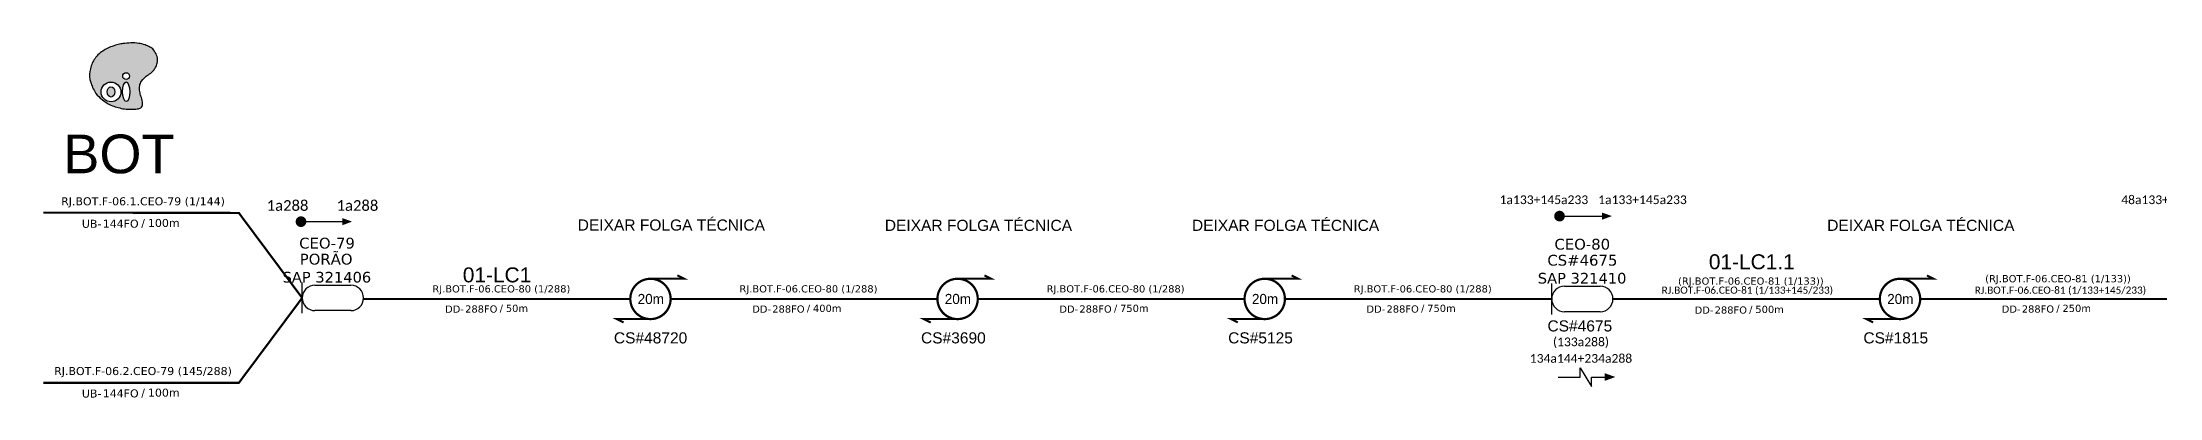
# Model space of a CAD drawing. Header units: inches. Extents: x 28 to 953, y -799 to -556.
# Drawn here: x 27.9 to 424.7, y -622.2 to -555.6 of the extents above; entities that cross this region are included whole.
import ezdxf
from ezdxf.enums import TextEntityAlignment as Align

# ---------------------------------------------------------------- set-up
doc = ezdxf.new("R2010")
doc.units = ezdxf.units.IN
doc.header["$MEASUREMENT"] = 0
doc.linetypes.add('ARILSUPP', pattern=[2.98, 1.42, -0.71, 0.14, -0.71])
for name, color, linetype in [('20.4-CEO', 1, 'Continuous'), ('20.4-CEOS', 1, 'Continuous'), ('20.5-CABO AÉREO', 1, 'Continuous'), ('CEO', 1, 'Continuous'), ('LC1', 3, 'Continuous'), ('SETA', 7, 'Continuous')]:
    doc.layers.add(name, color=color, linetype=linetype)
doc.layers.add('40.1-ETIQUETAS', color=1, linetype='Continuous', lineweight=20)
doc.styles.add('ARIAL', font='arial.ttf')
doc.styles.add('siredit', font='verdana.ttf')

# ---------------------------------------------------------------- blocks, each defined once
blk = doc.blocks.new('OI')
h = blk.add_hatch(color=40)
edge = h.paths.add_edge_path()
edge.add_spline(control_points=[(4.35, -0.67), (3.92, -0.99), (3.26, -1.5), (2.81, -2.59), (2.9, -3.5), (3.06, -4.27), (3.31, -4.85), (3.37, -5.39), (3.4, -5.88), (3.2, -6.4), (2.54, -6.61), (1.65, -6.63), (0.55, -6.67), (-0.56, -6.42), (-1.61, -6.14), (-2.77, -5.61), (-3.92, -4.77), (-4.89, -3.7), (-5.34, -2.65), (-5.6, -1.94), (-5.85, -0.96), (-5.71, 0.47), (-5.1, 2.02), (-4.14, 3.02), (-3.3, 3.61), (-2.37, 4.16), (-1.36, 4.44), (-0.56, 4.7), (0.79, 4.85), (2.24, 4.97), (3.79, 4.57), (4.67, 4.21), (5.44, 3.65), (5.76, 2.99), (6.03, 2.21), (6.01, 1.46), (5.72, 0.64), (5.31, 0.08), (4.88, -0.38), (4.51, -0.55), (4.35, -0.67)], knot_values=[0, 0, 0, 0, 1.60434, 2.417191, 3.427595, 4.282808, 4.776746, 5.304182, 5.888771, 6.258406, 6.858137, 7.79129, 8.986195, 10.124242, 11.187857, 12.242908, 13.953784, 15.414161, 16.515391, 17.349188, 17.675853, 19.552021, 21.515531, 22.568638, 23.63245, 24.621084, 25.782718, 26.745347, 27.142653, 29.870543, 31.004649, 31.921532, 32.709589, 33.801391, 34.042471, 35.192333, 35.971461, 36.628871, 37.254359, 37.836911, 37.836911, 37.836911, 37.836911], degree=3, periodic=0)
h.paths.add_polyline_path([(1.13, -0.87, -1), (-0.04, -0.87, -1)], flags=16)
edge = h.paths.add_edge_path(flags=16)
edge.add_ellipse((0.56, -3.59), major_axis=(-0.02, 1.71), ratio=0.361305, start_angle=0, end_angle=360)
h.paths.add_polyline_path([(-0.36, -3.62, -1), (-3.8, -3.62, -1)], flags=16)
edge = h.paths.add_edge_path(flags=0)
edge.add_ellipse((-2.08, -3.62), major_axis=(0, 0.885), ratio=0.758294, start_angle=0, end_angle=360)
at = {"color": 40}
for centre, radius in [((-2.08, -3.62), 1.72), ((0.54, -0.87), 0.587)]:
    blk.add_circle(centre, radius, dxfattribs=at)
blk.add_ellipse((-2.08, -3.62), major_axis=(0, 0.885), ratio=0.758294, start_param=-3.141592653589792, end_param=3.141592653589792, dxfattribs=at)
blk.add_ellipse((0.56, -3.59), major_axis=(-0.02, 1.71), ratio=0.361305, dxfattribs=at)
at = {"color": 40, "start_tangent": (-0.800898, -0.598801), "end_tangent": (-0.800898, -0.598801)}
blk.add_spline([(4.35, -0.67), (3.2, -1.78), (2.9, -2.54), (2.92, -3.55), (3.12, -4.38), (3.28, -4.85), (3.37, -5.37), (3.35, -5.95), (3.2, -6.29), (2.66, -6.55), (1.73, -6.63), (0.54, -6.62), (-0.58, -6.41), (-1.6, -6.11), (-2.56, -5.67), (-3.95, -4.67), (-4.89, -3.56), (-5.37, -2.56), (-5.64, -1.78), (-5.72, -1.46), (-5.63, 0.42), (-4.84, 2.22), (-4.13, 2.99), (-3.27, 3.62), (-2.4, 4.09), (-1.3, 4.47), (-0.37, 4.72), (0.02, 4.77), (2.75, 4.8), (3.85, 4.53), (4.69, 4.16), (5.31, 3.68), (5.85, 2.73), (5.93, 2.5), (5.94, 1.35), (5.67, 0.62), (5.29, 0.08), (4.84, -0.36), (4.35, -0.67)], degree=3, dxfattribs=at)
blk = doc.blocks.new('ETIQUETA_RS5F')
at = {"layer": '40.1-ETIQUETAS', "color": 0, "style": 'siredit'}
blk.add_text('/', height=1.5, dxfattribs=at).set_placement((1.55, -1.95), align=Align.MIDDLE_RIGHT)
for tag, p in [('ETIQUETA_R_PRIMARIA', (1.18, 4.1)), ('ETIQUETA_R_SECUNDARIA', (1.18, 2.1)), ('F_ATIVAS/F_MORTAS', (1.11, -4.24))]:
    blk.add_attdef(tag, text='', height=1.5, dxfattribs=at).set_placement(p, align=Align.MIDDLE_CENTER)
for tag, p in [('TIPO_CABO', (-6.62, -2.12)), ('CAP_CABO', (0.37, -2.09))]:
    blk.add_attdef(tag, text='', height=1.5, dxfattribs=at).set_placement(p, align=Align.MIDDLE_RIGHT)
blk.add_attdef('METROS', text='', height=1.5, dxfattribs=at).set_placement((2.11, -1.95), align=Align.MIDDLE_LEFT)
for tag, p in [('FUSÃO_1', (0.82, -8.39)), ('FUSÃO_2', (0.82, -10.6)), ('FUSÃO_3', (0.82, -12.93)), ('FUSÃO_4', (0.82, -15.14)), ('FUSÃO_5', (0.82, -17.16))]:
    blk.add_attdef(tag, text='', height=1.5, dxfattribs=at).set_placement(p, align=Align.CENTER)

msp = doc.modelspace()

# ---------------------------------------------------------------- linework, layer by layer
at = {"color": 7, "const_width": 1}
msp.add_lwpolyline([(311.73, -588.16, 1), (312.73, -588.16, 1)], format="xyb", close=True, dxfattribs=at)
at = {"color": 5}
for points, const_width in [([(75.86, -589.2, 1), (76.86, -589.2, 1)], 1), ([(141.86, -599.91, 1.000012), (141.86, -607.47, 0.999978)], 0.42), ([(199.42, -599.91, 1.000012), (199.42, -607.47, 0.999978)], 0.42), ([(256.98, -599.91, 1.000012), (256.98, -607.47, 0.999978)], 0.42), ([(376.04, -599.91, 1.000012), (376.04, -607.47, 0.999978)], 0.42)]:
    msp.add_lwpolyline(points, format="xyb", close=True, dxfattribs=dict(at, const_width=const_width))
at = {"color": 7}
for points in [[(312.23, -588.16), (320.21, -588.16)], [(316.12, -618.35), (316.12, -616.58), (318.24, -620.11), (318.24, -618.35)]]:
    msp.add_lwpolyline(points, dxfattribs=at)
at = {"color": 5, "const_width": 0.394}
for points in [[(141.86, -599.91), (148.16, -599.91), (146.9, -599.28)], [(199.42, -599.91), (205.72, -599.91), (204.46, -599.28)], [(256.98, -599.91), (263.28, -599.91), (262.02, -599.28)], [(376.04, -599.91), (382.34, -599.91), (381.08, -599.28)], [(141.86, -607.47), (135.56, -607.47), (136.82, -608.1)], [(199.42, -607.47), (193.12, -607.47), (194.38, -608.1)], [(256.98, -607.47), (250.68, -607.47), (251.94, -608.1)], [(376.04, -607.47), (369.74, -607.47), (371, -608.1)]]:
    msp.add_lwpolyline(points, dxfattribs=at)
at = {"layer": '20.4-CEO', "color": 5}
for p, q in [((78.98, -601.11), (85.69, -601.11)), ((85.69, -605.89), (78.98, -605.89))]:
    msp.add_line(p, q, dxfattribs=at)
at = {"layer": '20.4-CEO', "color": 5, "const_width": 0.4}
for points in [[(28.09, -587.51), (64.71, -587.56), (76.58, -603.5)], [(28.09, -619.41), (64.71, -619.43), (76.58, -603.5)]]:
    msp.add_lwpolyline(points, dxfattribs=at)
at = {"layer": '20.4-CEO', "color": 5}
msp.add_lwpolyline([(76.58, -606.38), (76.58, -600.61)], dxfattribs=at)
for centre, start, end in [((78.98, -603.5), 90, 270), ((85.69, -603.5), 270, 90)]:
    msp.add_arc(centre, 2.39, start, end, dxfattribs=at)
at = {"layer": '20.4-CEOS', "color": 5}
for p, q in [((313.15, -601.3), (319.86, -601.3)), ((319.86, -606.09), (313.15, -606.09))]:
    msp.add_line(p, q, dxfattribs=at)
msp.add_lwpolyline([(310.76, -606.58), (310.76, -600.81)], dxfattribs=at)
for centre, start, end in [((313.15, -603.69), 90, 270), ((319.86, -603.69), 270, 90)]:
    msp.add_arc(centre, 2.39, start, end, dxfattribs=at)
at = {"layer": '20.5-CABO AÉREO', "color": 5, "ltscale": 8, "const_width": 0.4}
for points in [[(88.08, -603.69), (138.08, -603.69)], [(145.64, -603.69), (195.64, -603.69)], [(203.2, -603.69), (253.2, -603.69)], [(260.76, -603.69), (310.76, -603.69)], [(322.26, -603.69), (372.26, -603.69)], [(379.82, -603.69), (429.82, -603.69)]]:
    msp.add_lwpolyline(points, dxfattribs=at)
at = {"layer": 'SETA', "color": 5}
msp.add_lwpolyline([(76.36, -589.2), (85.06, -589.2)], dxfattribs=at)
at = {"layer": 'SETA', "color": 7}
for points in [[(311.97, -618.35), (316.12, -618.35)], [(318.24, -618.35), (321.43, -618.35)]]:
    msp.add_lwpolyline(points, dxfattribs=at)
at = {"layer": 'SETA', "color": 5}
msp.add_solid([(84.1, -588.53), (85.94, -589.19), (84.11, -589.87)], dxfattribs=at)
at = {"layer": 'SETA', "color": 7}
for points in [[(320.21, -587.5), (322.05, -588.15), (320.22, -588.83)], [(320.67, -617.6), (322.69, -618.33), (320.67, -619.06)]]:
    msp.add_solid(points, dxfattribs=at)

# ---------------------------------------------------------------- block references
at = {"color": 5, "xscale": 1.080298785824793, "yscale": 1.080298769640649, "zscale": 1.080298775555462, "rotation": 0.1532885625447551}
msp.add_blockref('OI', (42.99, -560.96), dxfattribs=at)
at = {"layer": '40.1-ETIQUETAS', "color": 7}
ref = msp.add_blockref('ETIQUETA_RS5F', (45.57, -587.48), dxfattribs=at)
ref.add_attrib('ETIQUETA_R_SECUNDARIA', 'RJ.BOT.F-06.1.CEO-79 (1/144)', dxfattribs={"color": 0, "height": 1.5, "style": 'siredit'}).set_placement((46.75, -585.38), align=Align.MIDDLE_CENTER)
ref.add_attrib('TIPO_CABO', 'UB-', dxfattribs={"color": 0, "height": 1.5, "style": 'siredit'}).set_placement((38.95, -589.6), align=Align.MIDDLE_RIGHT)
ref.add_attrib('CAP_CABO', '144FO', dxfattribs={"color": 0, "height": 1.5, "style": 'siredit'}).set_placement((45.93, -589.58), align=Align.MIDDLE_RIGHT)
ref.add_attrib('METROS', '100m', dxfattribs={"color": 0, "height": 1.5, "style": 'siredit'}).set_placement((47.68, -589.44), align=Align.MIDDLE_LEFT)
at = {"layer": '40.1-ETIQUETAS', "color": 5}
ref = msp.add_blockref('ETIQUETA_RS5F', (404.56, -603.69), dxfattribs=dict(at, xscale=0.9000000000000057, yscale=0.8999999999999773, zscale=0.9))
ref.add_attrib('ETIQUETA_R_SECUNDARIA', '(RJ.BOT.F-06.CEO-81 (1/133))', dxfattribs={"color": 0, "height": 1.35, "style": 'siredit'}).set_placement((405.65, -599.89), align=Align.MIDDLE_CENTER)
ref.add_attrib('TIPO_CABO', 'DD-', dxfattribs={"color": 0, "height": 1.35, "style": 'siredit'}).set_placement((398.63, -605.6), align=Align.MIDDLE_RIGHT)
ref.add_attrib('CAP_CABO', '288FO', dxfattribs={"color": 0, "height": 1.35, "style": 'siredit'}).set_placement((404.92, -605.58), align=Align.MIDDLE_RIGHT)
ref.add_attrib('METROS', '250m', dxfattribs={"color": 0, "height": 1.35, "style": 'siredit'}).set_placement((406.49, -605.45), align=Align.MIDDLE_LEFT)
at = {"layer": '40.1-ETIQUETAS', "color": 7}
ref = msp.add_blockref('ETIQUETA_RS5F', (112.82, -603.69), dxfattribs=dict(at, xscale=0.9000000000000057, yscale=0.8999999999999773, zscale=0.9))
ref.add_attrib('ETIQUETA_R_SECUNDARIA', 'RJ.BOT.F-06.CEO-80 (1/288)', dxfattribs={"color": 0, "height": 1.35, "style": 'siredit'}).set_placement((113.91, -601.8), align=Align.MIDDLE_CENTER)
ref.add_attrib('TIPO_CABO', 'DD-', dxfattribs={"color": 0, "height": 1.35, "style": 'siredit'}).set_placement((106.89, -605.6), align=Align.MIDDLE_RIGHT)
ref.add_attrib('CAP_CABO', '288FO', dxfattribs={"color": 0, "height": 1.35, "style": 'siredit'}).set_placement((113.18, -605.58), align=Align.MIDDLE_RIGHT)
ref.add_attrib('METROS', '50m', dxfattribs={"color": 0, "height": 1.35, "style": 'siredit'}).set_placement((114.75, -605.45), align=Align.MIDDLE_LEFT)
ref = msp.add_blockref('ETIQUETA_RS5F', (170.38, -603.69), dxfattribs=dict(at, xscale=0.9000000000000057, yscale=0.8999999999999773, zscale=0.9))
ref.add_attrib('ETIQUETA_R_SECUNDARIA', 'RJ.BOT.F-06.CEO-80 (1/288)', dxfattribs={"color": 0, "height": 1.35, "style": 'siredit'}).set_placement((171.47, -601.8), align=Align.MIDDLE_CENTER)
ref.add_attrib('TIPO_CABO', 'DD-', dxfattribs={"color": 0, "height": 1.35, "style": 'siredit'}).set_placement((164.45, -605.6), align=Align.MIDDLE_RIGHT)
ref.add_attrib('CAP_CABO', '288FO', dxfattribs={"color": 0, "height": 1.35, "style": 'siredit'}).set_placement((170.74, -605.58), align=Align.MIDDLE_RIGHT)
ref.add_attrib('METROS', '400m', dxfattribs={"color": 0, "height": 1.35, "style": 'siredit'}).set_placement((172.31, -605.45), align=Align.MIDDLE_LEFT)
ref = msp.add_blockref('ETIQUETA_RS5F', (227.94, -603.69), dxfattribs=dict(at, xscale=0.9000000000000057, yscale=0.8999999999999773, zscale=0.9))
ref.add_attrib('ETIQUETA_R_SECUNDARIA', 'RJ.BOT.F-06.CEO-80 (1/288)', dxfattribs={"color": 0, "height": 1.35, "style": 'siredit'}).set_placement((229.03, -601.8), align=Align.MIDDLE_CENTER)
ref.add_attrib('TIPO_CABO', 'DD-', dxfattribs={"color": 0, "height": 1.35, "style": 'siredit'}).set_placement((222.01, -605.6), align=Align.MIDDLE_RIGHT)
ref.add_attrib('CAP_CABO', '288FO', dxfattribs={"color": 0, "height": 1.35, "style": 'siredit'}).set_placement((228.3, -605.58), align=Align.MIDDLE_RIGHT)
ref.add_attrib('METROS', '750m', dxfattribs={"color": 0, "height": 1.35, "style": 'siredit'}).set_placement((229.87, -605.45), align=Align.MIDDLE_LEFT)
ref = msp.add_blockref('ETIQUETA_RS5F', (285.5, -603.69), dxfattribs=dict(at, xscale=0.9000000000000057, yscale=0.8999999999999773, zscale=0.9))
ref.add_attrib('ETIQUETA_R_SECUNDARIA', 'RJ.BOT.F-06.CEO-80 (1/288)', dxfattribs={"color": 0, "height": 1.35, "style": 'siredit'}).set_placement((286.59, -601.8), align=Align.MIDDLE_CENTER)
ref.add_attrib('TIPO_CABO', 'DD-', dxfattribs={"color": 0, "height": 1.35, "style": 'siredit'}).set_placement((279.57, -605.6), align=Align.MIDDLE_RIGHT)
ref.add_attrib('CAP_CABO', '288FO', dxfattribs={"color": 0, "height": 1.35, "style": 'siredit'}).set_placement((285.86, -605.58), align=Align.MIDDLE_RIGHT)
ref.add_attrib('METROS', '750m', dxfattribs={"color": 0, "height": 1.35, "style": 'siredit'}).set_placement((287.43, -605.45), align=Align.MIDDLE_LEFT)
at = {"layer": '40.1-ETIQUETAS', "color": 5}
ref = msp.add_blockref('ETIQUETA_RS5F', (347, -603.89), dxfattribs=dict(at, xscale=0.9000000000000057, yscale=0.8999999999999773, zscale=0.9))
ref.add_attrib('ETIQUETA_R_SECUNDARIA', '(RJ.BOT.F-06.CEO-81 (1/133))', dxfattribs={"color": 0, "height": 1.35, "style": 'siredit'}).set_placement((348.09, -600.34), align=Align.MIDDLE_CENTER)
ref.add_attrib('TIPO_CABO', 'DD-', dxfattribs={"color": 0, "height": 1.35, "style": 'siredit'}).set_placement((341.07, -605.79), align=Align.MIDDLE_RIGHT)
ref.add_attrib('CAP_CABO', '288FO', dxfattribs={"color": 0, "height": 1.35, "style": 'siredit'}).set_placement((347.36, -605.77), align=Align.MIDDLE_RIGHT)
ref.add_attrib('METROS', '500m', dxfattribs={"color": 0, "height": 1.35, "style": 'siredit'}).set_placement((348.93, -605.65), align=Align.MIDDLE_LEFT)
at = {"layer": '40.1-ETIQUETAS', "color": 7}
ref = msp.add_blockref('ETIQUETA_RS5F', (45.57, -619.31), dxfattribs=at)
ref.add_attrib('ETIQUETA_R_SECUNDARIA', 'RJ.BOT.F-06.2.CEO-79 (145/288)', dxfattribs={"color": 0, "height": 1.5, "style": 'siredit'}).set_placement((46.75, -617.21), align=Align.MIDDLE_CENTER)
ref.add_attrib('TIPO_CABO', 'UB-', dxfattribs={"color": 0, "height": 1.5, "style": 'siredit'}).set_placement((38.95, -621.43), align=Align.MIDDLE_RIGHT)
ref.add_attrib('CAP_CABO', '144FO', dxfattribs={"color": 0, "height": 1.5, "style": 'siredit'}).set_placement((45.93, -621.4), align=Align.MIDDLE_RIGHT)
ref.add_attrib('METROS', '100m', dxfattribs={"color": 0, "height": 1.5, "style": 'siredit'}).set_placement((47.68, -621.26), align=Align.MIDDLE_LEFT)

# ---------------------------------------------------------------- texts
at = {"color": 7, "style": 'ARIAL'}
msp.add_text('BOT', height=7.258, dxfattribs=at).set_placement((31.82, -580.13))
for s, height, p in [('DEIXAR FOLGA TÉCNICA', 2.0835, (128.22, -590.87)), ('DEIXAR FOLGA TÉCNICA', 2.0835, (185.78, -590.93)), ('DEIXAR FOLGA TÉCNICA', 2.0835, (243.34, -590.93)), ('DEIXAR FOLGA TÉCNICA', 2.0835, (362.4, -590.93)), ('CS#48720', 2.083, (135, -612.03)), ('CS#3690', 2.083, (192.56, -612.03)), ('CS#5125', 2.083, (250.12, -612.03)), ('CS#4675', 2.083, (309.97, -609.79)), ('CS#1815', 2.083, (369.18, -612.03))]:
    msp.add_text(s, height=height, rotation=359.9867, dxfattribs=at).set_placement(p)
at = {"color": 7}
for p in [(139.46, -604.64), (197.02, -604.64), (254.58, -604.64), (373.64, -604.64)]:
    msp.add_text('20m', height=1.89, dxfattribs=at).set_placement(p)
at = {"color": 5, "char_height": 2, "width": 147.6437, "attachment_point": 5, "rotation": 359.9166}
for insert in [(73.84, -586.18), (86.94, -586.18)]:
    msp.add_mtext('{\\fCalibri|b0|i0|c0|p34;\\C256;1a288}', dxfattribs=dict(at, insert=insert))
at = {"layer": '20.4-CEO', "color": 7, "style": 'siredit'}
for s, height, p in [('CEO-79', 2.028, (81.24, -593.23)), ('PORÃO', 2.028, (81.07, -596.23)), ('          SAP 321406', 2, (76.85, -599.61))]:
    msp.add_text(s, height=height, dxfattribs=at).set_placement(p, align=Align.MIDDLE_CENTER)
at = {"layer": '20.4-CEOS', "color": 7, "style": 'siredit'}
for s, height, p in [('SAP 321410', 2, (316.46, -599.8)), ('CS#4675', 2.028, (316.51, -596.43))]:
    msp.add_text(s, height=height, dxfattribs=at).set_placement(p, align=Align.MIDDLE_CENTER)
at = {"layer": '40.1-ETIQUETAS', "color": 7, "char_height": 1.633, "width": 27.8947, "attachment_point": 5, "style": 'ARIAL'}
for s, insert in [('{\\fCalibri|b0|i0|c0|p34;1a133\\C1;+145a233}', (309.3, -585.1)), ('{\\fCalibri|b0|i0|c0|p34;1a133\\C1;+145a233}', (327.78, -585.1)), ('{\\fCalibri|b0|i0|c0|p34;48a133\\C1;+145a202}', (426.45, -585.1)), ('{\\fCalibri|b0|i0|c0|p34;134a144+234a288}', (316.25, -614.85))]:
    msp.add_mtext(s, dxfattribs=dict(at, insert=insert))
at = {"layer": '40.1-ETIQUETAS', "color": 0, "char_height": 1.35, "width": 33.7679, "attachment_point": 1, "style": 'siredit'}
for insert in [(331.37, -601.37), (390.04, -601.37)]:
    msp.add_mtext('{\\fCalibri|b0|i0|c0|p34;\\C1;RJ.BOT.F-06.CEO-81 (1/133+145/233)}', dxfattribs=dict(at, insert=insert))
at = {"layer": '40.1-ETIQUETAS', "color": 5, "insert": (316.25, -611.92), "char_height": 1.633, "width": 27.8947, "attachment_point": 5, "style": 'ARIAL'}
msp.add_mtext('{\\fCalibri|b0|i0|c0|p34;(133a288)}', dxfattribs=at)
at = {"layer": 'CEO', "color": 7, "style": 'siredit'}
msp.add_text('CEO-80', height=2.028, dxfattribs=at).set_placement((316.49, -593.43), align=Align.MIDDLE_CENTER)
at = {"layer": 'LC1', "color": 7, "linetype": 'ARILSUPP', "style": 'ARIAL'}
for s, p in [('01-LC1', (113.1, -599.18)), ('01-LC1.1', (348.26, -596.72))]:
    msp.add_text(s, height=2.8, dxfattribs=at).set_placement(p, align=Align.MIDDLE_CENTER)

doc.saveas('drawing.dxf')
